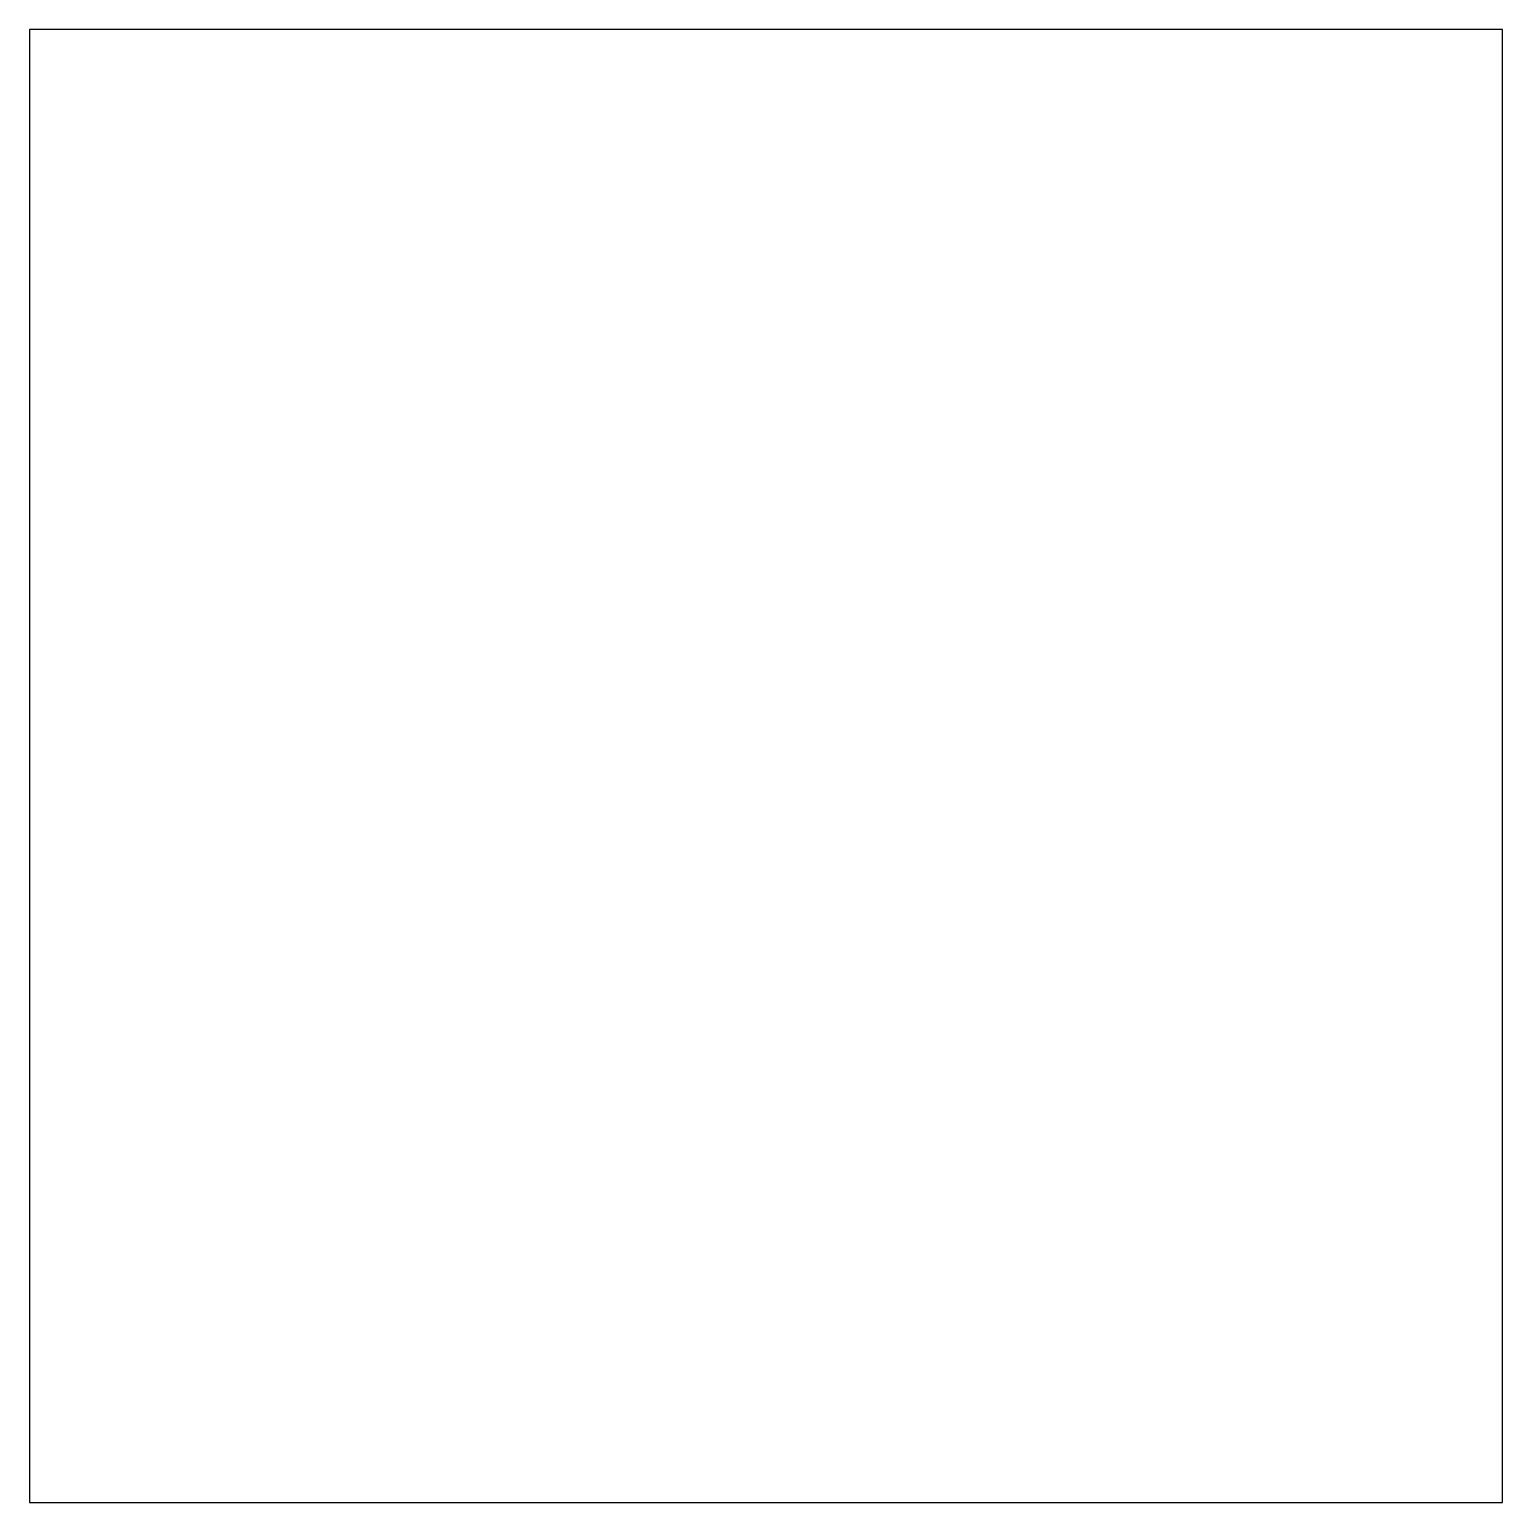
# Model space of a CAD drawing. Extents: x 10 to 90, y 10 to 90.
import ezdxf

# ---------------------------------------------------------------- set-up
doc = ezdxf.new("R2010")
doc.units = 0
doc.layers.get('0').update_dxf_attribs({"linetype": 'CONTINUOUS'})

msp = doc.modelspace()

# ---------------------------------------------------------------- linework, layer by layer
for p, q in [((90, 90), (10, 90)), ((10, 90), (10, 10)), ((90, 10), (90, 90)), ((10, 10), (90, 10))]:
    msp.add_line(p, q)

doc.saveas('drawing.dxf')
